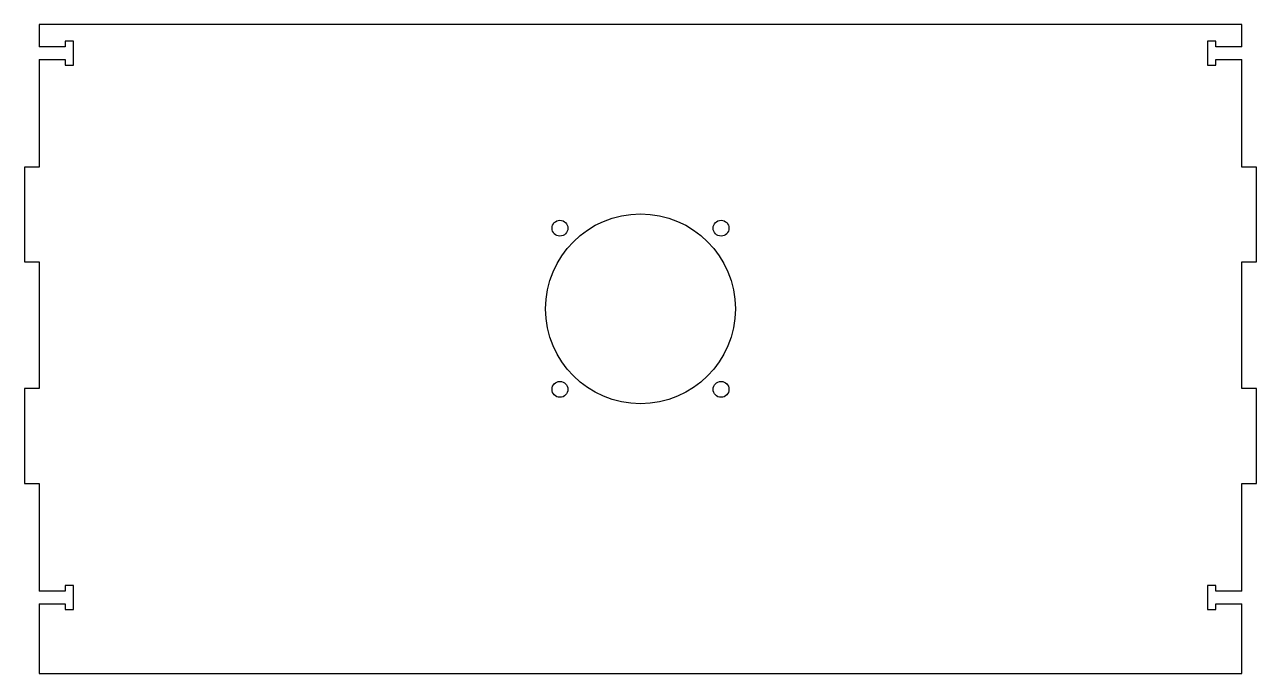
# Model space of a CAD drawing. Header units: inches. Extents: x -9.7 to 9.7, y -5.5 to 4.8.
import ezdxf

# ---------------------------------------------------------------- set-up
doc = ezdxf.new("R2010")
doc.units = ezdxf.units.IN
doc.header["$MEASUREMENT"] = 0

msp = doc.modelspace()

# ---------------------------------------------------------------- linework, layer by layer
at = {"color": 7, "linetype": 'Continuous', "lineweight": 25}
for p, q in [((9.5, 4.75), (-9.5, 4.75)), ((-9.5, 4.75), (-9.5, 4.4)), ((9.5, 4.4), (9.5, 4.75)), ((-9.09, 4.49), (-9.09, 4.4)), ((-8.96, 4.49), (-9.09, 4.49)), ((-8.96, 4.11), (-8.96, 4.49)), ((8.96, 4.49), (8.96, 4.11)), ((9.09, 4.49), (8.96, 4.49)), ((9.09, 4.4), (9.09, 4.49)), ((-9.09, 4.4), (-9.5, 4.4)), ((9.5, 4.4), (9.09, 4.4)), ((-9.5, 4.2), (-9.09, 4.2)), ((-9.5, 4.2), (-9.5, 2.5)), ((-9.09, 4.2), (-9.09, 4.11)), ((-9.09, 4.11), (-8.96, 4.11)), ((8.96, 4.11), (9.09, 4.11)), ((9.09, 4.2), (9.5, 4.2)), ((9.09, 4.11), (9.09, 4.2)), ((9.5, 2.5), (9.5, 4.2)), ((-9.5, 2.5), (-9.73, 2.5)), ((-9.73, 2.5), (-9.73, 1)), ((9.73, 2.5), (9.5, 2.5)), ((9.73, 1), (9.73, 2.5)), ((-9.73, 1), (-9.5, 1)), ((-9.5, 1), (-9.5, -1)), ((9.5, -1), (9.5, 1)), ((9.5, 1), (9.73, 1)), ((-9.5, -1), (-9.73, -1)), ((-9.73, -1), (-9.73, -2.5)), ((9.73, -1), (9.5, -1)), ((9.73, -2.5), (9.73, -1)), ((-9.73, -2.5), (-9.5, -2.5)), ((-9.5, -2.5), (-9.5, -4.2)), ((9.5, -4.2), (9.5, -2.5)), ((9.5, -2.5), (9.73, -2.5)), ((-9.09, -4.2), (-9.5, -4.2)), ((-9.09, -4.11), (-9.09, -4.2)), ((-8.96, -4.11), (-9.09, -4.11)), ((-8.96, -4.49), (-8.96, -4.11)), ((8.96, -4.11), (8.96, -4.49)), ((9.09, -4.11), (8.96, -4.11)), ((9.09, -4.2), (9.09, -4.11)), ((9.5, -4.2), (9.09, -4.2)), ((-9.5, -4.4), (-9.09, -4.4)), ((-9.5, -4.4), (-9.5, -5.5)), ((-9.09, -4.4), (-9.09, -4.49)), ((9.09, -4.4), (9.5, -4.4)), ((9.09, -4.49), (9.09, -4.4)), ((9.5, -5.5), (9.5, -4.4)), ((-9.09, -4.49), (-8.96, -4.49)), ((8.96, -4.49), (9.09, -4.49)), ((-9.5, -5.5), (9.5, -5.5))]:
    msp.add_line(p, q, dxfattribs=at)
for centre, radius in [((0, 0.26), 1.5), ((-1.273, 1.533), 0.125), ((1.273, 1.533), 0.125), ((-1.273, -1.013), 0.125), ((1.273, -1.013), 0.125)]:
    msp.add_circle(centre, radius, dxfattribs=at)

doc.saveas('drawing.dxf')
